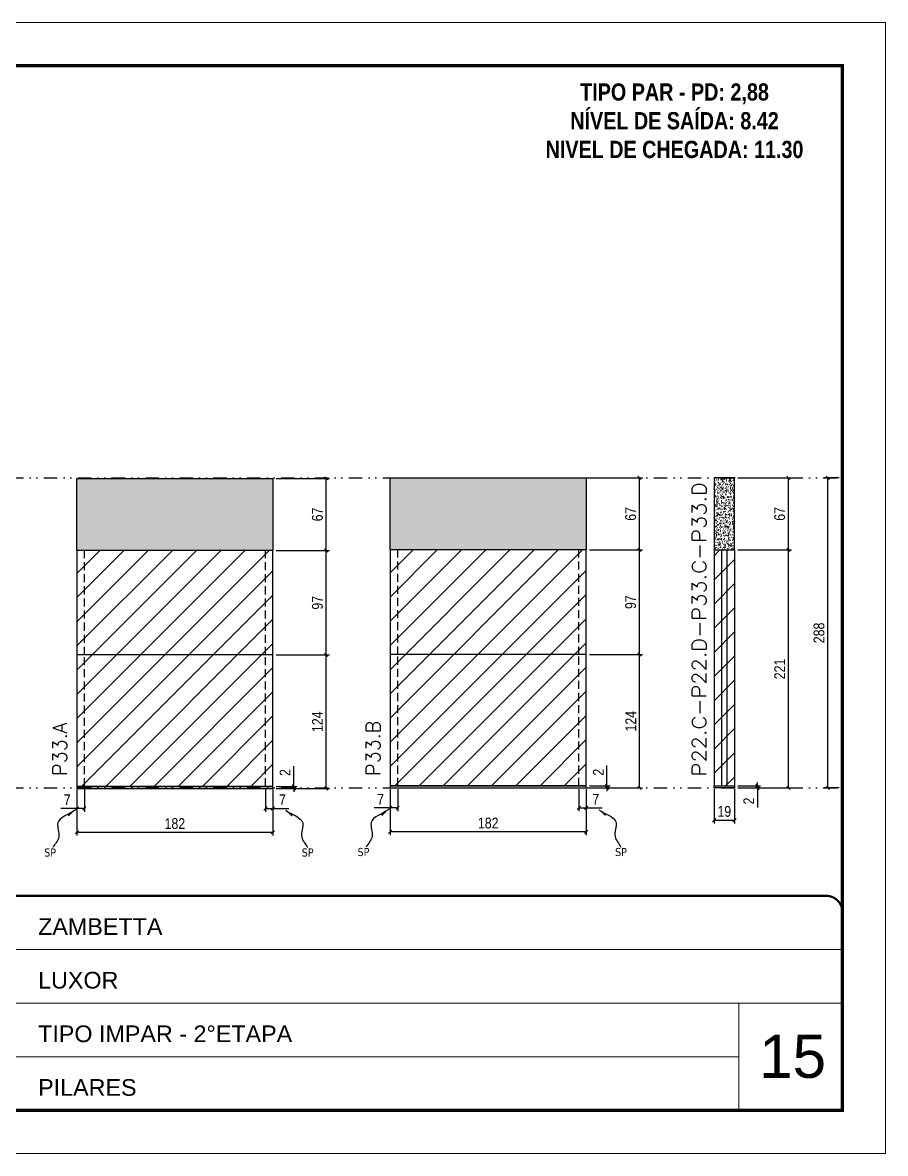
# Model space of a CAD drawing. Extents: x 14400 to 20667, y -21631 to 6985.
# Drawn here: x 18281 to 19082, y 2489 to 3539 of the extents above; entities that cross this region are included whole.
import ezdxf

# ---------------------------------------------------------------- set-up
doc = ezdxf.new("R2010")
doc.units = 0
for name, pattern in [('CONTINUO', [0]), ('DASHED', [0.75, 0.5, -0.25]), ('DIVIDE2', [0.625, 0.25, -0.125, 0, -0.125, 0, -0.125]), ('HIDDEN', [0.375, 0.25, -0.125])]:
    doc.linetypes.add(name, pattern=pattern)
for name, color, linetype, lineweight in [('CARIMBO', 255, 'Continuous', 9), ('Folhas', 255, 'Continuous', 9), ('Hachura', 251, 'Continuous', 9), ('SARRAFO DE PRESSAO', 251, 'DASHED', 9), ('Texto Seção', 7, 'Continuous', 15)]:
    doc.layers.add(name, color=color, linetype=linetype, lineweight=lineweight)
for name, color, linetype in [('COTA', 241, 'Continuous'), ('NOMENCLATURA', 7, 'Continuous'), ('Nível', 160, 'Continuous'), ('Painéis', 200, 'Continuous'), ('SARR_2.2x7', 40, 'Continuous'), ('texto', 7, 'Continuous')]:
    doc.layers.add(name, color=color, linetype=linetype)
doc.styles.add('ARIAL', font='arial.ttf')
doc.styles.add('COTA TECNICA', font='techl___.ttf', dxfattribs={"height": 10})
doc.styles.add('COTA TECNICA-50', font='techl___.ttf', dxfattribs={"height": 10})
doc.styles.add('REGUA-120', font='ROMANS.shx', dxfattribs={"height": 15})
doc.styles.add('ROMANC', font='techb___.ttf', dxfattribs={"height": 2.5})
doc.styles.get("Standard").update_dxf_attribs({"font": 'arial.ttf'})
doc.dimstyles.new('COTA PAINEL-50', dxfattribs={"dimtxt": 10, "dimasz": 3, "dimexe": 3, "dimexo": 3, "dimgap": 3, "dimtad": 1, "dimdec": 1, "dimzin": 12, "dimdsep": 46, "dimtxsty": 'COTA TECNICA-50', "dimblk1": 'OBLIQUE', "dimblk2": 'OBLIQUE', "dimsah": 1, "dimcen": 0.9, "dimclrd": 4, "dimclre": 4, "dimclrt": 240, "dimadec": 1, "dimazin": 3, "dimtfac": 1, "dimtdec": 1, "dimtmove": 0, "dimatfit": 3, "dimfxl": 1, "dimtolj": 1, "dimtzin": 12, "dimarcsym": 0})
doc.dimstyles.new('PAINEL', dxfattribs={"dimtxt": 10, "dimasz": 3, "dimexe": 3, "dimexo": 3, "dimgap": 3, "dimtad": 1, "dimdec": 1, "dimzin": 12, "dimdsep": 46, "dimtxsty": 'COTA TECNICA', "dimblk1": 'OBLIQUE', "dimblk2": 'OBLIQUE', "dimsah": 1, "dimcen": 0.9, "dimclrd": 4, "dimclre": 4, "dimclrt": 240, "dimadec": 1, "dimazin": 3, "dimtfac": 1, "dimtdec": 1, "dimtmove": 0, "dimatfit": 3, "dimfxl": 1, "dimtolj": 1, "dimtzin": 12, "dimarcsym": 0})
doc.dimstyles.get("Standard").update_dxf_attribs({"dimtxt": 0.18, "dimasz": 0.18, "dimexe": 0.18, "dimexo": 0.0625, "dimgap": 0.09, "dimtad": 0, "dimtih": 1, "dimtoh": 1, "dimdec": 4, "dimzin": 0, "dimdsep": 46, "dimtxsty": 'Standard', "dimcen": 0.09, "dimadec": 0, "dimazin": 0, "dimtfac": 1, "dimtdec": 4, "dimtofl": 0, "dimtmove": 0, "dimatfit": 3, "dimfxl": 1, "dimtolj": 1, "dimtzin": 0, "dimarcsym": 0})

# ---------------------------------------------------------------- blocks, each defined once
blk = doc.blocks.new('9999999999')
at = {"color": 30, "linetype": 'CONTINUO'}
for p, q in [((98564.6, 34379.6), (99584, 34379.6)), ((98564.6, 34329.8), (99488, 34329.8)), ((99584, 34329.8), (99488, 34329.8)), ((99488, 34329.8), (99488, 34230.2)), ((98564.6, 34280), (99488, 34280))]:
    blk.add_line(p, q, dxfattribs=at)
at = {"color": 30, "linetype": 'CONTINUO', "const_width": 2}
blk.add_lwpolyline([(99584, 34230.2), (99584, 34414.4, 0.414214), (99569, 34429.4), (98229, 34429.4, 0.414214), (98214, 34414.4), (98214, 34245.2, 0.414214), (98229, 34230.2), (99584, 34230.2)], format="xyb", dxfattribs=at)
at = {"layer": 'Folhas'}
blk.add_lwpolyline([(98139, 34190.2), (99624, 34190.2), (99624, 35240.2), (98139, 35240.2)], close=True, dxfattribs=at)
at = {"layer": 'Folhas', "color": 30, "const_width": 3}
blk.add_lwpolyline([(98214, 34230.2), (99584, 34230.2), (99584, 35200.2), (98214, 35200.2)], close=True, dxfattribs=at)
at = {"color": 7, "linetype": 'Continuous', "ltscale": 5, "style": 'ARIAL'}
for s, height, p in [('ZAMBETTA', 15.48, (98837.7, 34393.1)), ('LUXOR', 15.48, (98837.7, 34343.3)), ('TIPO IMPAR - 2°ETAPA', 15.483, (98837.7, 34293.5)), ('PILARES', 15.48, (98837.7, 34243.7))]:
    blk.add_text(s, height=height, dxfattribs=at).set_placement(p)
blk = doc.blocks.new('_Oblique')
at = {"color": 0, "linetype": 'ByBlock', "lineweight": -2}
blk.add_line((-0.5, -0.5), (0.5, 0.5), dxfattribs=at)
blk = doc.blocks.new('*D1033')
at = {"layer": 'COTA', "color": 4, "lineweight": -2, "transparency": 16777216}
for p, q in [((19039, 3116.3), (19025.5, 3116.3)), ((19028.5, 2828.3), (19028.5, 3116.3)), ((19039, 2828.3), (19025.5, 2828.3))]:
    blk.add_line(p, q, dxfattribs=at)
at = {"layer": 'Defpoints', "color": 0, "transparency": 16777216}
for p in [(19028.5, 3116.3), (19042, 3116.3), (19042, 2828.3)]:
    blk.add_point(p, dxfattribs=at)
at = {"layer": 'COTA', "color": 4, "lineweight": -2, "transparency": 16777216, "xscale": 3, "yscale": 3, "zscale": 3}
for p, rotation in [((19028.5, 3116.3), 90), ((19028.5, 2828.3), 270)]:
    blk.add_blockref('_Oblique', p, dxfattribs=dict(at, rotation=rotation))
at = {"layer": 'COTA', "color": 240, "transparency": 16777216, "insert": (19020.4, 2972.3), "char_height": 10, "attachment_point": 5, "rotation": 90, "style": 'COTA TECNICA'}
blk.add_mtext('\\A1;288', dxfattribs=at)
blk = doc.blocks.new('*D1157')
at = {"layer": 'COTA', "color": 4, "lineweight": -2, "transparency": 16777216}
for p, q in [((18331.6, 2826.8), (18331.6, 2784.1)), ((18513.6, 2826.8), (18513.6, 2784.1)), ((18513.6, 2787.1), (18331.6, 2787.1))]:
    blk.add_line(p, q, dxfattribs=at)
at = {"layer": 'Defpoints', "color": 0, "transparency": 16777216}
for p in [(18331.6, 2829.8), (18513.6, 2829.8), (18331.6, 2787.1)]:
    blk.add_point(p, dxfattribs=at)
at = {"layer": 'COTA', "color": 4, "lineweight": -2, "transparency": 16777216, "xscale": 3, "yscale": 3, "zscale": 3, "rotation": 180}
blk.add_blockref('_Oblique', (18331.6, 2787.1), dxfattribs=at)
at = {"layer": 'COTA', "color": 4, "lineweight": -2, "transparency": 16777216, "xscale": 3, "yscale": 3, "zscale": 3}
blk.add_blockref('_Oblique', (18513.6, 2787.1), dxfattribs=at)
at = {"layer": 'COTA', "color": 240, "transparency": 16777216, "insert": (18422.6, 2795.2), "char_height": 10, "attachment_point": 5, "style": 'COTA TECNICA'}
blk.add_mtext('\\A1;182', dxfattribs=at)
blk = doc.blocks.new('*D1158')
at = {"layer": 'COTA', "color": 4, "lineweight": -2, "transparency": 16777216}
for p, q in [((18506.6, 2826.8), (18506.6, 2806.3)), ((18513.6, 2824.8), (18513.6, 2806.3)), ((18506.6, 2809.3), (18513.6, 2809.3)), ((18513.6, 2809.3), (18528.3, 2809.3))]:
    blk.add_line(p, q, dxfattribs=at)
at = {"layer": 'Defpoints', "color": 0, "transparency": 16777216}
for p in [(18506.6, 2829.8), (18513.6, 2827.8), (18513.6, 2809.3)]:
    blk.add_point(p, dxfattribs=at)
at = {"layer": 'COTA', "color": 4, "lineweight": -2, "transparency": 16777216, "xscale": 3, "yscale": 3, "zscale": 3, "rotation": 180}
blk.add_blockref('_Oblique', (18506.6, 2809.3), dxfattribs=at)
at = {"layer": 'COTA', "color": 4, "lineweight": -2, "transparency": 16777216, "xscale": 3, "yscale": 3, "zscale": 3}
blk.add_blockref('_Oblique', (18513.6, 2809.3), dxfattribs=at)
at = {"layer": 'COTA', "color": 240, "transparency": 16777216, "insert": (18522.5, 2817.4), "char_height": 10, "attachment_point": 5, "style": 'COTA TECNICA-50'}
blk.add_mtext('\\A1;7', dxfattribs=at)
blk = doc.blocks.new('*D1159')
at = {"layer": 'COTA', "color": 4, "lineweight": -2, "transparency": 16777216}
for p, q in [((18331.6, 2824.8), (18331.6, 2806.3)), ((18338.6, 2826.8), (18338.6, 2806.3)), ((18331.6, 2809.3), (18316.9, 2809.3)), ((18338.6, 2809.3), (18331.6, 2809.3))]:
    blk.add_line(p, q, dxfattribs=at)
at = {"layer": 'Defpoints', "color": 0, "transparency": 16777216}
for p in [(18331.6, 2827.8), (18338.6, 2829.8), (18331.6, 2809.3)]:
    blk.add_point(p, dxfattribs=at)
at = {"layer": 'COTA', "color": 4, "lineweight": -2, "transparency": 16777216, "xscale": 3, "yscale": 3, "zscale": 3, "rotation": 180}
blk.add_blockref('_Oblique', (18331.6, 2809.3), dxfattribs=at)
at = {"layer": 'COTA', "color": 4, "lineweight": -2, "transparency": 16777216, "xscale": 3, "yscale": 3, "zscale": 3}
blk.add_blockref('_Oblique', (18338.6, 2809.3), dxfattribs=at)
at = {"layer": 'COTA', "color": 240, "transparency": 16777216, "insert": (18322.7, 2817.4), "char_height": 10, "attachment_point": 5, "style": 'COTA TECNICA-50'}
blk.add_mtext('\\A1;7', dxfattribs=at)
blk = doc.blocks.new('*D1161')
at = {"layer": 'COTA', "color": 4, "linetype": 'ByBlock', "lineweight": -2, "transparency": 16777216}
for p, q in [((18516.6, 2951.8), (18566, 2951.8)), ((18563, 2827.8), (18563, 2951.8)), ((18516.6, 2827.8), (18566, 2827.8))]:
    blk.add_line(p, q, dxfattribs=at)
at = {"layer": 'Defpoints', "color": 0, "linetype": 'ByBlock', "transparency": 16777216}
for p in [(18513.6, 2951.8), (18563, 2951.8), (18513.6, 2827.8)]:
    blk.add_point(p, dxfattribs=at)
at = {"layer": 'COTA', "color": 4, "linetype": 'ByBlock', "lineweight": -2, "transparency": 16777216, "xscale": 3, "yscale": 3, "zscale": 3}
for p, rotation in [((18563, 2951.8), 90), ((18563, 2827.8), 270)]:
    blk.add_blockref('_Oblique', p, dxfattribs=dict(at, rotation=rotation))
at = {"layer": 'COTA', "color": 240, "linetype": 'ByBlock', "transparency": 16777216, "insert": (18554.9, 2889.8), "char_height": 10, "attachment_point": 5, "rotation": 90, "style": 'COTA TECNICA'}
blk.add_mtext('\\A1;124', dxfattribs=at)
blk = doc.blocks.new('*D1160')
at = {"layer": 'COTA', "color": 4, "lineweight": -2, "transparency": 16777216}
for p, q in [((18532.9, 2829.8), (18532.9, 2848.6)), ((18516.6, 2829.8), (18535.9, 2829.8)), ((18516.6, 2827.8), (18535.9, 2827.8)), ((18532.9, 2827.8), (18532.9, 2829.8)), ((18532.9, 2827.8), (18532.9, 2824.8))]:
    blk.add_line(p, q, dxfattribs=at)
at = {"layer": 'Defpoints', "color": 0, "transparency": 16777216}
for p in [(18513.6, 2829.8), (18513.6, 2827.8), (18532.9, 2827.8)]:
    blk.add_point(p, dxfattribs=at)
at = {"layer": 'COTA', "color": 4, "lineweight": -2, "transparency": 16777216, "xscale": 3, "yscale": 3, "zscale": 3}
for p, rotation in [((18532.9, 2829.8), 270), ((18532.9, 2827.8), 90)]:
    blk.add_blockref('_Oblique', p, dxfattribs=dict(at, rotation=rotation))
at = {"layer": 'COTA', "color": 240, "transparency": 16777216, "insert": (18524.9, 2842.6), "char_height": 10, "attachment_point": 5, "rotation": 90, "style": 'COTA TECNICA-50'}
blk.add_mtext('\\A1;2', dxfattribs=at)
blk = doc.blocks.new('*D1162')
at = {"layer": 'COTA', "color": 4, "linetype": 'ByBlock', "lineweight": -2, "transparency": 16777216}
for p, q in [((18516.6, 2951.8), (18566, 2951.8)), ((18563, 2827.8), (18563, 2951.8)), ((18516.6, 2827.8), (18566, 2827.8))]:
    blk.add_line(p, q, dxfattribs=at)
at = {"layer": 'Defpoints', "color": 0, "linetype": 'ByBlock', "transparency": 16777216}
for p in [(18513.6, 2951.8), (18563, 2951.8), (18513.6, 2827.8)]:
    blk.add_point(p, dxfattribs=at)
at = {"layer": 'COTA', "color": 4, "linetype": 'ByBlock', "lineweight": -2, "transparency": 16777216, "xscale": 3, "yscale": 3, "zscale": 3}
for p, rotation in [((18563, 2951.8), 90), ((18563, 2827.8), 270)]:
    blk.add_blockref('_Oblique', p, dxfattribs=dict(at, rotation=rotation))
at = {"layer": 'COTA', "color": 240, "linetype": 'ByBlock', "transparency": 16777216, "insert": (18554.9, 2889.8), "char_height": 10, "attachment_point": 5, "rotation": 90, "style": 'COTA TECNICA'}
blk.add_mtext('\\A1;124', dxfattribs=at)
blk = doc.blocks.new('*D1163')
at = {"layer": 'COTA', "color": 4, "lineweight": -2, "transparency": 16777216}
for p, q in [((18516.6, 3048.8), (18566, 3048.8)), ((18563, 2951.8), (18563, 3048.8)), ((18516.6, 2951.8), (18566, 2951.8))]:
    blk.add_line(p, q, dxfattribs=at)
at = {"layer": 'Defpoints', "color": 0, "transparency": 16777216}
for p in [(18513.6, 3048.8), (18563, 3048.8), (18513.6, 2951.8)]:
    blk.add_point(p, dxfattribs=at)
at = {"layer": 'COTA', "color": 4, "lineweight": -2, "transparency": 16777216, "xscale": 3, "yscale": 3, "zscale": 3}
for p, rotation in [((18563, 3048.8), 90), ((18563, 2951.8), 270)]:
    blk.add_blockref('_Oblique', p, dxfattribs=dict(at, rotation=rotation))
at = {"layer": 'COTA', "color": 240, "transparency": 16777216, "insert": (18554.9, 3000.3), "char_height": 10, "attachment_point": 5, "rotation": 90, "style": 'COTA TECNICA'}
blk.add_mtext('\\A1;97', dxfattribs=at)
blk = doc.blocks.new('*D1164')
at = {"layer": 'COTA', "color": 4, "lineweight": -2, "transparency": 16777216}
for p, q in [((18516.6, 3115.8), (18566, 3115.8)), ((18563, 3048.8), (18563, 3115.8)), ((18516.6, 3048.8), (18566, 3048.8))]:
    blk.add_line(p, q, dxfattribs=at)
at = {"layer": 'Defpoints', "color": 0, "transparency": 16777216}
for p in [(18513.6, 3115.8), (18563, 3115.8), (18513.6, 3048.8)]:
    blk.add_point(p, dxfattribs=at)
at = {"layer": 'COTA', "color": 4, "lineweight": -2, "transparency": 16777216, "xscale": 3, "yscale": 3, "zscale": 3}
for p, rotation in [((18563, 3115.8), 90), ((18563, 3048.8), 270)]:
    blk.add_blockref('_Oblique', p, dxfattribs=dict(at, rotation=rotation))
at = {"layer": 'COTA', "color": 240, "transparency": 16777216, "insert": (18554.9, 3082.3), "char_height": 10, "attachment_point": 5, "rotation": 90, "style": 'COTA TECNICA'}
blk.add_mtext('\\A1;67', dxfattribs=at)
blk = doc.blocks.new('*D1165')
at = {"layer": 'COTA', "color": 4, "lineweight": -2, "transparency": 16777216}
for p, q in [((18622.4, 2827.3), (18622.4, 2784.6)), ((18804.4, 2827.3), (18804.4, 2784.6)), ((18804.4, 2787.6), (18622.4, 2787.6))]:
    blk.add_line(p, q, dxfattribs=at)
at = {"layer": 'Defpoints', "color": 0, "transparency": 16777216}
for p in [(18622.4, 2830.3), (18804.4, 2830.3), (18622.4, 2787.6)]:
    blk.add_point(p, dxfattribs=at)
at = {"layer": 'COTA', "color": 4, "lineweight": -2, "transparency": 16777216, "xscale": 3, "yscale": 3, "zscale": 3, "rotation": 180}
blk.add_blockref('_Oblique', (18622.4, 2787.6), dxfattribs=at)
at = {"layer": 'COTA', "color": 4, "lineweight": -2, "transparency": 16777216, "xscale": 3, "yscale": 3, "zscale": 3}
blk.add_blockref('_Oblique', (18804.4, 2787.6), dxfattribs=at)
at = {"layer": 'COTA', "color": 240, "transparency": 16777216, "insert": (18713.4, 2795.7), "char_height": 10, "attachment_point": 5, "style": 'COTA TECNICA'}
blk.add_mtext('\\A1;182', dxfattribs=at)
blk = doc.blocks.new('*D1166')
at = {"layer": 'COTA', "color": 4, "lineweight": -2, "transparency": 16777216}
for p, q in [((18797.4, 2827.3), (18797.4, 2806.8)), ((18804.4, 2825.3), (18804.4, 2806.8)), ((18797.4, 2809.8), (18804.4, 2809.8)), ((18804.4, 2809.8), (18819.1, 2809.8))]:
    blk.add_line(p, q, dxfattribs=at)
at = {"layer": 'Defpoints', "color": 0, "transparency": 16777216}
for p in [(18797.4, 2830.3), (18804.4, 2828.3), (18804.4, 2809.8)]:
    blk.add_point(p, dxfattribs=at)
at = {"layer": 'COTA', "color": 4, "lineweight": -2, "transparency": 16777216, "xscale": 3, "yscale": 3, "zscale": 3, "rotation": 180}
blk.add_blockref('_Oblique', (18797.4, 2809.8), dxfattribs=at)
at = {"layer": 'COTA', "color": 4, "lineweight": -2, "transparency": 16777216, "xscale": 3, "yscale": 3, "zscale": 3}
blk.add_blockref('_Oblique', (18804.4, 2809.8), dxfattribs=at)
at = {"layer": 'COTA', "color": 240, "transparency": 16777216, "insert": (18813.2, 2817.8), "char_height": 10, "attachment_point": 5, "style": 'COTA TECNICA-50'}
blk.add_mtext('\\A1;7', dxfattribs=at)
blk = doc.blocks.new('*D1167')
at = {"layer": 'COTA', "color": 4, "lineweight": -2, "transparency": 16777216}
for p, q in [((18622.4, 2825.3), (18622.4, 2806.8)), ((18629.4, 2827.3), (18629.4, 2806.8)), ((18622.4, 2809.8), (18607.6, 2809.8)), ((18629.4, 2809.8), (18622.4, 2809.8))]:
    blk.add_line(p, q, dxfattribs=at)
at = {"layer": 'Defpoints', "color": 0, "transparency": 16777216}
for p in [(18622.4, 2828.3), (18629.4, 2830.3), (18622.4, 2809.8)]:
    blk.add_point(p, dxfattribs=at)
at = {"layer": 'COTA', "color": 4, "lineweight": -2, "transparency": 16777216, "xscale": 3, "yscale": 3, "zscale": 3, "rotation": 180}
blk.add_blockref('_Oblique', (18622.4, 2809.8), dxfattribs=at)
at = {"layer": 'COTA', "color": 4, "lineweight": -2, "transparency": 16777216, "xscale": 3, "yscale": 3, "zscale": 3}
blk.add_blockref('_Oblique', (18629.4, 2809.8), dxfattribs=at)
at = {"layer": 'COTA', "color": 240, "transparency": 16777216, "insert": (18613.5, 2817.8), "char_height": 10, "attachment_point": 5, "style": 'COTA TECNICA-50'}
blk.add_mtext('\\A1;7', dxfattribs=at)
blk = doc.blocks.new('*D1169')
at = {"layer": 'COTA', "color": 4, "linetype": 'ByBlock', "lineweight": -2, "transparency": 16777216}
for p, q in [((18807.4, 2952.3), (18856.7, 2952.3)), ((18853.7, 2828.3), (18853.7, 2952.3)), ((18807.4, 2828.3), (18856.7, 2828.3))]:
    blk.add_line(p, q, dxfattribs=at)
at = {"layer": 'Defpoints', "color": 0, "linetype": 'ByBlock', "transparency": 16777216}
for p in [(18804.4, 2952.3), (18853.7, 2952.3), (18804.4, 2828.3)]:
    blk.add_point(p, dxfattribs=at)
at = {"layer": 'COTA', "color": 4, "linetype": 'ByBlock', "lineweight": -2, "transparency": 16777216, "xscale": 3, "yscale": 3, "zscale": 3}
for p, rotation in [((18853.7, 2952.3), 90), ((18853.7, 2828.3), 270)]:
    blk.add_blockref('_Oblique', p, dxfattribs=dict(at, rotation=rotation))
at = {"layer": 'COTA', "color": 240, "linetype": 'ByBlock', "transparency": 16777216, "insert": (18845.7, 2890.3), "char_height": 10, "attachment_point": 5, "rotation": 90, "style": 'COTA TECNICA'}
blk.add_mtext('\\A1;124', dxfattribs=at)
blk = doc.blocks.new('*D1168')
at = {"layer": 'COTA', "color": 4, "lineweight": -2, "transparency": 16777216}
for p, q in [((18823.6, 2830.3), (18823.6, 2849.1)), ((18807.4, 2830.3), (18826.6, 2830.3)), ((18807.4, 2828.3), (18826.6, 2828.3)), ((18823.6, 2828.3), (18823.6, 2830.3)), ((18823.6, 2828.3), (18823.6, 2825.3))]:
    blk.add_line(p, q, dxfattribs=at)
at = {"layer": 'Defpoints', "color": 0, "transparency": 16777216}
for p in [(18804.4, 2830.3), (18804.4, 2828.3), (18823.6, 2828.3)]:
    blk.add_point(p, dxfattribs=at)
at = {"layer": 'COTA', "color": 4, "lineweight": -2, "transparency": 16777216, "xscale": 3, "yscale": 3, "zscale": 3}
for p, rotation in [((18823.6, 2830.3), 270), ((18823.6, 2828.3), 90)]:
    blk.add_blockref('_Oblique', p, dxfattribs=dict(at, rotation=rotation))
at = {"layer": 'COTA', "color": 240, "transparency": 16777216, "insert": (18815.6, 2843), "char_height": 10, "attachment_point": 5, "rotation": 90, "style": 'COTA TECNICA-50'}
blk.add_mtext('\\A1;2', dxfattribs=at)
blk = doc.blocks.new('*D1170')
at = {"layer": 'COTA', "color": 4, "linetype": 'ByBlock', "lineweight": -2, "transparency": 16777216}
for p, q in [((18807.4, 2952.3), (18856.7, 2952.3)), ((18853.7, 2828.3), (18853.7, 2952.3)), ((18807.4, 2828.3), (18856.7, 2828.3))]:
    blk.add_line(p, q, dxfattribs=at)
at = {"layer": 'Defpoints', "color": 0, "linetype": 'ByBlock', "transparency": 16777216}
for p in [(18804.4, 2952.3), (18853.7, 2952.3), (18804.4, 2828.3)]:
    blk.add_point(p, dxfattribs=at)
at = {"layer": 'COTA', "color": 4, "linetype": 'ByBlock', "lineweight": -2, "transparency": 16777216, "xscale": 3, "yscale": 3, "zscale": 3}
for p, rotation in [((18853.7, 2952.3), 90), ((18853.7, 2828.3), 270)]:
    blk.add_blockref('_Oblique', p, dxfattribs=dict(at, rotation=rotation))
at = {"layer": 'COTA', "color": 240, "linetype": 'ByBlock', "transparency": 16777216, "insert": (18845.7, 2890.3), "char_height": 10, "attachment_point": 5, "rotation": 90, "style": 'COTA TECNICA'}
blk.add_mtext('\\A1;124', dxfattribs=at)
blk = doc.blocks.new('*D1171')
at = {"layer": 'COTA', "color": 4, "lineweight": -2, "transparency": 16777216}
for p, q in [((18807.4, 3049.3), (18856.7, 3049.3)), ((18853.7, 2952.3), (18853.7, 3049.3)), ((18807.4, 2952.3), (18856.7, 2952.3))]:
    blk.add_line(p, q, dxfattribs=at)
at = {"layer": 'Defpoints', "color": 0, "transparency": 16777216}
for p in [(18804.4, 3049.3), (18853.7, 3049.3), (18804.4, 2952.3)]:
    blk.add_point(p, dxfattribs=at)
at = {"layer": 'COTA', "color": 4, "lineweight": -2, "transparency": 16777216, "xscale": 3, "yscale": 3, "zscale": 3}
for p, rotation in [((18853.7, 3049.3), 90), ((18853.7, 2952.3), 270)]:
    blk.add_blockref('_Oblique', p, dxfattribs=dict(at, rotation=rotation))
at = {"layer": 'COTA', "color": 240, "transparency": 16777216, "insert": (18845.6, 3000.8), "char_height": 10, "attachment_point": 5, "rotation": 90, "style": 'COTA TECNICA'}
blk.add_mtext('\\A1;97', dxfattribs=at)
blk = doc.blocks.new('*D1172')
at = {"layer": 'COTA', "color": 4, "lineweight": -2, "transparency": 16777216}
for p, q in [((18807.4, 3116.3), (18856.7, 3116.3)), ((18853.7, 3049.3), (18853.7, 3116.3)), ((18807.4, 3049.3), (18856.7, 3049.3))]:
    blk.add_line(p, q, dxfattribs=at)
at = {"layer": 'Defpoints', "color": 0, "transparency": 16777216}
for p in [(18804.4, 3116.3), (18853.7, 3116.3), (18804.4, 3049.3)]:
    blk.add_point(p, dxfattribs=at)
at = {"layer": 'COTA', "color": 4, "lineweight": -2, "transparency": 16777216, "xscale": 3, "yscale": 3, "zscale": 3}
for p, rotation in [((18853.7, 3116.3), 90), ((18853.7, 3049.3), 270)]:
    blk.add_blockref('_Oblique', p, dxfattribs=dict(at, rotation=rotation))
at = {"layer": 'COTA', "color": 240, "transparency": 16777216, "insert": (18845.6, 3082.8), "char_height": 10, "attachment_point": 5, "rotation": 90, "style": 'COTA TECNICA'}
blk.add_mtext('\\A1;67', dxfattribs=at)
blk = doc.blocks.new('*D1173')
at = {"layer": 'COTA', "color": 4, "lineweight": -2, "transparency": 16777216}
for p, q in [((18923, 2827.3), (18923, 2795.4)), ((18942, 2827.3), (18942, 2795.4)), ((18923, 2798.4), (18942, 2798.4))]:
    blk.add_line(p, q, dxfattribs=at)
at = {"layer": 'Defpoints', "color": 0, "transparency": 16777216}
for p in [(18923, 2830.3), (18942, 2830.3), (18942, 2798.4)]:
    blk.add_point(p, dxfattribs=at)
at = {"layer": 'COTA', "color": 4, "lineweight": -2, "transparency": 16777216, "xscale": 3, "yscale": 3, "zscale": 3, "rotation": 180}
blk.add_blockref('_Oblique', (18923, 2798.4), dxfattribs=at)
at = {"layer": 'COTA', "color": 4, "lineweight": -2, "transparency": 16777216, "xscale": 3, "yscale": 3, "zscale": 3}
blk.add_blockref('_Oblique', (18942, 2798.4), dxfattribs=at)
at = {"layer": 'COTA', "color": 240, "transparency": 16777216, "insert": (18932.5, 2806.5), "char_height": 10, "attachment_point": 5, "style": 'COTA TECNICA'}
blk.add_mtext('\\A1;19', dxfattribs=at)
blk = doc.blocks.new('*D1174')
at = {"layer": 'COTA', "color": 4, "lineweight": -2, "transparency": 16777216}
for p, q in [((18945, 2830.3), (18966.2, 2830.3)), ((18945, 2828.3), (18966.2, 2828.3)), ((18963.2, 2830.3), (18963.2, 2833.3)), ((18963.2, 2830.3), (18963.2, 2828.3)), ((18963.2, 2828.3), (18963.2, 2810.2))]:
    blk.add_line(p, q, dxfattribs=at)
at = {"layer": 'Defpoints', "color": 0, "transparency": 16777216}
for p in [(18942, 2830.3), (18942, 2828.3), (18963.2, 2830.3)]:
    blk.add_point(p, dxfattribs=at)
at = {"layer": 'COTA', "color": 4, "lineweight": -2, "transparency": 16777216, "xscale": 3, "yscale": 3, "zscale": 3}
for p, rotation in [((18963.2, 2830.3), 270), ((18963.2, 2828.3), 90)]:
    blk.add_blockref('_Oblique', p, dxfattribs=dict(at, rotation=rotation))
at = {"layer": 'COTA', "color": 240, "transparency": 16777216, "insert": (18955.2, 2816.2), "char_height": 10, "attachment_point": 5, "rotation": 90, "style": 'COTA TECNICA-50'}
blk.add_mtext('\\A1;2', dxfattribs=at)
blk = doc.blocks.new('*D1175')
at = {"layer": 'COTA', "color": 4, "lineweight": -2, "transparency": 16777216}
for p, q in [((18945, 3049.3), (18995, 3049.3)), ((18992, 2828.3), (18992, 3049.3)), ((18945, 2828.3), (18995, 2828.3))]:
    blk.add_line(p, q, dxfattribs=at)
at = {"layer": 'Defpoints', "color": 0, "transparency": 16777216}
for p in [(18942, 3049.3), (18992, 3049.3), (18942, 2828.3)]:
    blk.add_point(p, dxfattribs=at)
at = {"layer": 'COTA', "color": 4, "lineweight": -2, "transparency": 16777216, "xscale": 3, "yscale": 3, "zscale": 3}
for p, rotation in [((18992, 3049.3), 90), ((18992, 2828.3), 270)]:
    blk.add_blockref('_Oblique', p, dxfattribs=dict(at, rotation=rotation))
at = {"layer": 'COTA', "color": 240, "transparency": 16777216, "insert": (18983.9, 2938.8), "char_height": 10, "attachment_point": 5, "rotation": 90, "style": 'COTA TECNICA-50'}
blk.add_mtext('\\A1;221', dxfattribs=at)
blk = doc.blocks.new('*D1176')
at = {"layer": 'COTA', "color": 4, "lineweight": -2, "transparency": 16777216}
for p, q in [((18945, 3116.3), (18995, 3116.3)), ((18992, 3049.3), (18992, 3116.3)), ((18945, 3049.3), (18995, 3049.3))]:
    blk.add_line(p, q, dxfattribs=at)
at = {"layer": 'Defpoints', "color": 0, "transparency": 16777216}
for p in [(18942, 3116.3), (18992, 3116.3), (18942, 3049.3)]:
    blk.add_point(p, dxfattribs=at)
at = {"layer": 'COTA', "color": 4, "lineweight": -2, "transparency": 16777216, "xscale": 3, "yscale": 3, "zscale": 3}
for p, rotation in [((18992, 3116.3), 90), ((18992, 3049.3), 270)]:
    blk.add_blockref('_Oblique', p, dxfattribs=dict(at, rotation=rotation))
at = {"layer": 'COTA', "color": 240, "transparency": 16777216, "insert": (18983.9, 3082.8), "char_height": 10, "attachment_point": 5, "rotation": 90, "style": 'COTA TECNICA'}
blk.add_mtext('\\A1;67', dxfattribs=at)

msp = doc.modelspace()

# ---------------------------------------------------------------- hatches: boundary and pattern name
at = {"layer": 'COTA'}
h = msp.add_hatch(dxfattribs=at)
h.set_pattern_fill('AR-CONC', color=256, scale=0.03)
h.set_pattern_definition([(50, (-977.5524, 2296.6868), (5.4655401, -0.4781726), [0.5715, -6.2865]), (355, (-977.5524, 2296.687), (-1.0573026, 5.7317054), [0.4572, -5.0292175]), (100.451445, (-977.097, 2296.647), (4.4082374, 5.2535326), [0.4857003, -5.3427073]), (46.1842, (-977.5524, 2298.211), (8.1323712, -1.2612698), [0.85725, -9.42975]), (96.635558, (-976.875, 2298.106), (7.122124, 7.4227837), [0.7285507, -8.0140682]), (351.18415, (-977.552, 2298.211), (7.122124, 7.4227837), [0.685799, -7.543792]), (21, (-976.7904, 2297.8298), (4.5484317, -3.0679559), [0.5715, -6.2865]), (326, (-976.7904, 2297.83), (1.8540609, 5.525639), [0.4572, -5.0292]), (71.451445, (-976.4113, 2297.574), (6.4024926, 2.457683), [0.4857003, -5.3426981]), (37.5, (-977.5524, 2296.6868), (0.0926581, 2.53665117), [0, -4.96824, 0, -5.1054, 0, -5.04825]), (7.5, (-977.5524, 2296.6868), (2.00458988, 3.00541724), [0, -2.91084, 0, -4.85394, 0, -1.92405]), (327.5, (-979.2516, 2296.6868), (4.06771786, -0.17186232), [0, -1.905, 0, -5.9436, 0, -7.8867]), (317.5, (-980.0136, 2296.6868), (4.44387544, 0.7627947), [0, -2.4765, 0, -3.94716, 0, -5.6007])])
h.paths.add_polyline_path([(18513.59, 3115.82), (18331.59, 3115.82), (18331.59, 3048.82), (18513.59, 3048.82)])
h = msp.add_hatch(dxfattribs=at)
h.set_pattern_fill('AR-CONC', color=256, scale=0.03)
h.set_pattern_definition([(50, (-686.772, 2297.15), (5.4655401, -0.4781726), [0.5715, -6.2865]), (355, (-686.772, 2297.15), (-1.0573026, 5.7317054), [0.4572, -5.0292175]), (100.451445, (-686.3165, 2297.1104), (4.4082374, 5.2535326), [0.4857003, -5.3427073]), (46.1842, (-686.772, 2298.674), (8.1323712, -1.2612698), [0.85725, -9.42975]), (96.635558, (-686.094, 2298.569), (7.122124, 7.4227837), [0.7285507, -8.0140682]), (351.18415, (-686.772, 2298.674), (7.122124, 7.4227837), [0.685799, -7.543792]), (21, (-686.01, 2298.293), (4.5484317, -3.0679559), [0.5715, -6.2865]), (326, (-686.01, 2298.293), (1.8540609, 5.525639), [0.4572, -5.0292]), (71.451445, (-685.631, 2298.0376), (6.4024926, 2.457683), [0.4857003, -5.3426981]), (37.5, (-686.772, 2297.1502), (0.0926581, 2.53665117), [0, -4.96824, 0, -5.1054, 0, -5.04825]), (7.5, (-686.772, 2297.1502), (2.00458988, 3.00541724), [0, -2.91084, 0, -4.85394, 0, -1.92405]), (327.5, (-688.4712, 2297.1502), (4.06771786, -0.17186232), [0, -1.905, 0, -5.9436, 0, -7.8867]), (317.5, (-689.2332, 2297.1502), (4.44387544, 0.7627947), [0, -2.4765, 0, -3.94716, 0, -5.6007])])
h.paths.add_polyline_path([(18804.37, 3116.29), (18622.37, 3116.29), (18622.37, 3049.29), (18804.37, 3049.29)])
h = msp.add_hatch(dxfattribs=at)
h.set_pattern_fill('AR-CONC', color=256, scale=0.03)
h.set_pattern_definition([(50, (182.9095, -1176.575), (5.4655401, -0.4781726), [0.5715, -6.2865]), (355, (182.9095, -1176.575), (-1.0573026, 5.7317054), [0.4572, -5.0292175]), (100.451445, (183.365, -1176.615), (4.4082374, 5.2535326), [0.4857003, -5.3427073]), (46.1842, (182.9095, -1175.051), (8.1323712, -1.2612698), [0.85725, -9.42975]), (96.635558, (183.587, -1175.156), (7.122124, 7.4227837), [0.7285507, -8.0140682]), (351.18415, (182.9095, -1175.051), (7.122124, 7.4227837), [0.685799, -7.543792]), (21, (183.6715, -1175.432), (4.5484317, -3.0679559), [0.5715, -6.2865]), (326, (183.6715, -1175.432), (1.8540609, 5.525639), [0.4572, -5.0292]), (71.451445, (184.0505, -1175.688), (6.4024926, 2.457683), [0.4857003, -5.3426981]), (37.5, (182.9095, -1176.5751), (0.0926581, 2.53665117), [0, -4.96824, 0, -5.1054, 0, -5.04825]), (7.5, (182.9095, -1176.575), (2.00458988, 3.00541724), [0, -2.91084, 0, -4.85394, 0, -1.92405]), (327.5, (181.2102, -1176.5751), (4.06771786, -0.17186232), [0, -1.905, 0, -5.9436, 0, -7.8867]), (317.5, (180.4482, -1176.575), (4.44387544, 0.7627947), [0, -2.4765, 0, -3.94716, 0, -5.6007])])
h.paths.add_polyline_path([(18941.96, 3116.29), (18922.96, 3116.29), (18922.96, 3049.29), (18941.96, 3049.29)])
at = {"layer": 'Hachura', "linetype": 'ByBlock'}
h = msp.add_hatch(dxfattribs=at)
h.set_pattern_fill('ANSI31', color=256, scale=5)
h.set_pattern_definition([(45, (2192.448, -0.463), (-11.22532, 11.22532), [])])
h.paths.add_polyline_path([(18513.59, 3048.82), (18331.59, 3048.82), (18331.59, 2951.82), (18513.59, 2951.82)])
h.paths.add_polyline_path([(18513.59, 2951.82), (18331.59, 2951.82), (18331.59, 2829.82), (18513.59, 2829.82)])
h = msp.add_hatch(dxfattribs=at)
h.set_pattern_fill('ANSI31', color=256, scale=5)
h.set_pattern_definition([(45, (2483.228, 0), (-11.22532, 11.22532), [])])
h.paths.add_polyline_path([(18804.37, 3049.29), (18622.37, 3049.29), (18622.37, 2952.29), (18804.37, 2952.29)])
h.paths.add_polyline_path([(18804.37, 2952.29), (18622.37, 2952.29), (18622.37, 2830.29), (18804.37, 2830.29)])
h = msp.add_hatch(dxfattribs=at)
h.set_pattern_fill('ANSI31', color=256, scale=5)
h.set_pattern_definition([(45, (1577.896, 0), (-11.22532, 11.22532), [])])
h.paths.add_polyline_path([(18941.96, 3049.29), (18922.96, 3049.29), (18922.96, 2830.29), (18941.96, 2830.29)])

# ---------------------------------------------------------------- linework, layer by layer
at = {"layer": 'COTA'}
for p, q in [((18331.59, 3048.82), (18331.59, 3115.82)), ((18331.59, 3115.82), (18513.59, 3115.82)), ((18513.59, 3115.82), (18513.59, 3048.82)), ((18622.37, 3049.29), (18622.37, 3116.29)), ((18622.37, 3116.29), (18804.37, 3116.29)), ((18804.37, 3116.29), (18804.37, 3049.29))]:
    msp.add_line(p, q, dxfattribs=at)
msp.add_lwpolyline([(18922.96, 3049.29), (18941.96, 3049.29), (18941.96, 3116.29), (18922.96, 3116.29)], close=True, dxfattribs=at)
at = {"layer": 'Nível', "color": 4, "linetype": 'DIVIDE2', "ltscale": 50}
for p, q in [((17671.97, 3116.29), (19041.97, 3116.29)), ((17671.97, 2828.29), (19041.97, 2828.29))]:
    msp.add_line(p, q, dxfattribs=at)
at = {"layer": 'Painéis'}
for p, q in [((18331.59, 3048.82), (18331.59, 2829.82)), ((18513.59, 3048.82), (18331.59, 3048.82)), ((18513.59, 2829.82), (18513.59, 3048.82)), ((18622.37, 3049.29), (18622.37, 2830.29)), ((18804.37, 3049.29), (18622.37, 3049.29)), ((18804.37, 2830.29), (18804.37, 3049.29)), ((18922.96, 3049.29), (18922.96, 2830.29)), ((18922.96, 3049.29), (18941.96, 3049.29)), ((18941.96, 3049.29), (18941.96, 2830.29)), ((18513.59, 2951.82), (18331.59, 2951.82)), ((18804.37, 2952.29), (18622.37, 2952.29)), ((18331.59, 2829.82), (18513.59, 2829.82)), ((18622.37, 2830.29), (18804.37, 2830.29)), ((18922.96, 2830.29), (18941.96, 2830.29)), ((18922.96, 2828.29), (18922.96, 2830.29)), ((18941.96, 2828.29), (18922.96, 2828.29)), ((18941.96, 2830.29), (18941.96, 2828.29))]:
    msp.add_line(p, q, dxfattribs=at)
for points in [[(18513.59, 2829.82), (18331.59, 2829.82), (18331.59, 2827.82), (18513.59, 2827.82)], [(18804.37, 2830.29), (18622.37, 2830.29), (18622.37, 2828.29), (18804.37, 2828.29)]]:
    msp.add_lwpolyline(points, close=True, dxfattribs=at)
at = {"layer": 'SARR_2.2x7', "linetype": 'HIDDEN', "ltscale": 30}
for p, q in [((18338.59, 2951.82), (18338.59, 3048.82)), ((18506.59, 2951.82), (18506.59, 3048.82)), ((18629.37, 2952.29), (18629.37, 3049.29)), ((18797.37, 2952.29), (18797.37, 3049.29)), ((18338.59, 2829.82), (18338.59, 2951.82)), ((18506.59, 2829.82), (18506.59, 2951.82)), ((18629.37, 2830.29), (18629.37, 2952.29)), ((18797.37, 2830.29), (18797.37, 2952.29))]:
    msp.add_line(p, q, dxfattribs=at)
at = {"layer": 'SARR_2.2x7'}
for p, q in [((18929.96, 3049.29), (18929.96, 2830.29)), ((18934.96, 3049.29), (18934.96, 2830.29))]:
    msp.add_line(p, q, dxfattribs=at)

# ---------------------------------------------------------------- block references
at = {"layer": 'SARRAFO DE PRESSAO', "color": 6, "linetype": 'ByBlock'}
msp.add_blockref('9999999999', (-80542.01, -31701.2), dxfattribs=at)

# ---------------------------------------------------------------- texts
at = {"layer": 'CARIMBO', "style": 'ARIAL'}
msp.add_text('15', height=40, dxfattribs=at).set_placement((18964.83, 2559.15))
at = {"layer": 'NOMENCLATURA', "color": 2, "insert": (18886.29, 3482.59), "char_height": 16, "attachment_point": 2, "style": 'ROMANC'}
msp.add_mtext_dynamic_manual_height_columns('TIPO PAR - PD: 2,88\\PNÍVEL DE SAÍDA: 8.42\\PNIVEL DE CHEGADA: 11.30', width=432.3511, gutter_width=1, heights=[0], dxfattribs=at)
at = {"layer": 'texto', "color": 0, "char_height": 7.5, "attachment_point": 5}
for insert in [(18306.82, 2768.33), (18545.84, 2768.33), (18597.6, 2768.79), (18836.62, 2768.79)]:
    msp.add_mtext('{\\fTahoma|b0|i0|c0|p34;\\C4;SP}', dxfattribs=dict(at, insert=insert))
at = {"layer": 'Texto Seção', "style": 'REGUA-120', "width": 1.1}
msp.add_text('P22.C-P22.D-P33.C-P33.D', height=13, rotation=90, dxfattribs=at).set_placement((18915.71, 2839.05))
at = {"layer": 'Texto Seção', "char_height": 13, "width": 285.3299, "attachment_point": 7, "rotation": 90, "style": 'REGUA-120'}
for s, insert in [('\\pt26;P33.A', (18322.45, 2839.54)), ('\\pt26;P33.B', (18613.23, 2839.54))]:
    msp.add_mtext(s, dxfattribs=dict(at, insert=insert))

# ---------------------------------------------------------------- dimensions: what is measured, and where the dimension line sits
at = {"layer": 'COTA'}
for base, p1, p2, angle, dimstyle, picture, middle in [((18562.96, 3115.82), (18513.59, 3048.82), (18513.59, 3115.82), 90, 'PAINEL', '*D1164', (18554.86, 3082.32)), ((18853.74, 3116.29), (18804.37, 3049.29), (18804.37, 3116.29), 90, 'PAINEL', '*D1172', (18845.64, 3082.79)), ((18991.95, 3116.29), (18941.96, 3049.29), (18941.96, 3116.29), 90, 'PAINEL', '*D1176', (18983.85, 3082.79)), ((19028.47, 3116.29), (19041.97, 2828.29), (19041.97, 3116.29), 90, 'PAINEL', '*D1033', (19020.38, 2972.29)), ((18562.96, 3048.82), (18513.59, 2951.82), (18513.59, 3048.82), 90, 'PAINEL', '*D1163', (18554.86, 3000.32)), ((18853.74, 3049.29), (18804.37, 2952.29), (18804.37, 3049.29), 90, 'PAINEL', '*D1171', (18845.64, 3000.79)), ((18991.95, 3049.29), (18941.96, 2828.29), (18941.96, 3049.29), 90, 'COTA PAINEL-50', '*D1175', (18983.89, 2938.79)), ((18331.59, 2809.31), (18338.59, 2829.82), (18331.59, 2827.82), 180, 'COTA PAINEL-50', '*D1159', (18322.73, 2817.38)), ((18622.37, 2809.78), (18629.37, 2830.29), (18622.37, 2828.29), 180, 'COTA PAINEL-50', '*D1167', (18613.51, 2817.85))]:
    dim = msp.add_linear_dim(base=base, p1=p1, p2=p2, angle=angle, dimstyle=dimstyle, dxfattribs=at)
    dim.commit()
    dim.dimension.update_dxf_attribs({"geometry": picture, "text_midpoint": middle})
at = {"layer": 'COTA', "linetype": 'ByBlock'}
for p1, p2, picture, middle in [((18513.59, 2827.82), (18513.59, 2951.82), '*D1161', (18554.89, 2889.82)), ((18513.59, 2827.82), (18513.59, 2951.82), '*D1162', (18554.89, 2889.82)), ((18804.37, 2828.29), (18804.37, 2952.29), '*D1169', (18845.67, 2890.29)), ((18804.37, 2828.29), (18804.37, 2952.29), '*D1170', (18845.67, 2890.29))]:
    dim = msp.add_aligned_dim(p1=p1, p2=p2, distance=-49.37, dimstyle='PAINEL', dxfattribs=at)
    dim.commit()
    dim.dimension.update_dxf_attribs({"geometry": picture, "text_midpoint": middle})
at = {"layer": 'COTA'}
for base, p1, p2, picture, middle in [((18532.85, 2827.82), (18513.59, 2829.82), (18513.59, 2827.82), '*D1160', (18532.85, 2842.57)), ((18823.63, 2828.29), (18804.37, 2830.29), (18804.37, 2828.29), '*D1168', (18823.63, 2843.03)), ((18963.16, 2830.29), (18941.96, 2828.29), (18941.96, 2830.29), '*D1174', (18963.16, 2816.23))]:
    dim = msp.add_linear_dim(base=base, p1=p1, p2=p2, angle=90, dimstyle='COTA PAINEL-50', dxfattribs=at)
    dim.commit()
    dim.dimension.update_dxf_attribs({"geometry": picture, "text_midpoint": middle, "dimtype": 160})
for base, p1, p2, picture, middle in [((18331.59, 2787.14), (18513.59, 2829.82), (18331.59, 2829.82), '*D1157', (18422.59, 2795.24)), ((18622.37, 2787.61), (18804.37, 2830.29), (18622.37, 2830.29), '*D1165', (18713.37, 2795.7))]:
    dim = msp.add_linear_dim(base=base, p1=p1, p2=p2, angle=180, dimstyle='PAINEL', override={"dimarcsym": 2}, dxfattribs=at)
    dim.commit()
    dim.dimension.update_dxf_attribs({"geometry": picture, "text_midpoint": middle})
for base, p1, p2, picture, middle in [((18513.59, 2809.31), (18506.59, 2829.82), (18513.59, 2827.82), '*D1158', (18522.46, 2817.38)), ((18804.37, 2809.78), (18797.37, 2830.29), (18804.37, 2828.29), '*D1166', (18813.24, 2817.85))]:
    dim = msp.add_linear_dim(base=base, p1=p1, p2=p2, dimstyle='COTA PAINEL-50', dxfattribs=at)
    dim.commit()
    dim.dimension.update_dxf_attribs({"geometry": picture, "text_midpoint": middle})
dim = msp.add_linear_dim(base=(18941.96, 2798.39), p1=(18922.96, 2830.29), p2=(18941.96, 2830.29), dimstyle='PAINEL', override={"dimarcsym": 2}, dxfattribs=at)
dim.commit()
dim.dimension.update_dxf_attribs({"geometry": '*D1173', "text_midpoint": (18932.46, 2806.48)})

# ---------------------------------------------------------------- leaders
at = {"layer": 'COTA', "path_type": 1}
for points in [[(18329.76, 2807.64), (18313.98, 2795.81), (18314.9, 2782.8), (18309.35, 2773.02)], [(18525.42, 2807.64), (18541.21, 2795.81), (18540.28, 2782.8), (18545.83, 2773.02)], [(18620.54, 2808.1), (18604.76, 2796.27), (18605.68, 2783.26), (18600.13, 2773.48)], [(18816.2, 2808.1), (18831.99, 2796.27), (18831.06, 2783.26), (18836.61, 2773.48)]]:
    msp.add_leader(points, dimstyle='Standard', override={"dimasz": 8}, dxfattribs=at)

doc.saveas('drawing.dxf')
